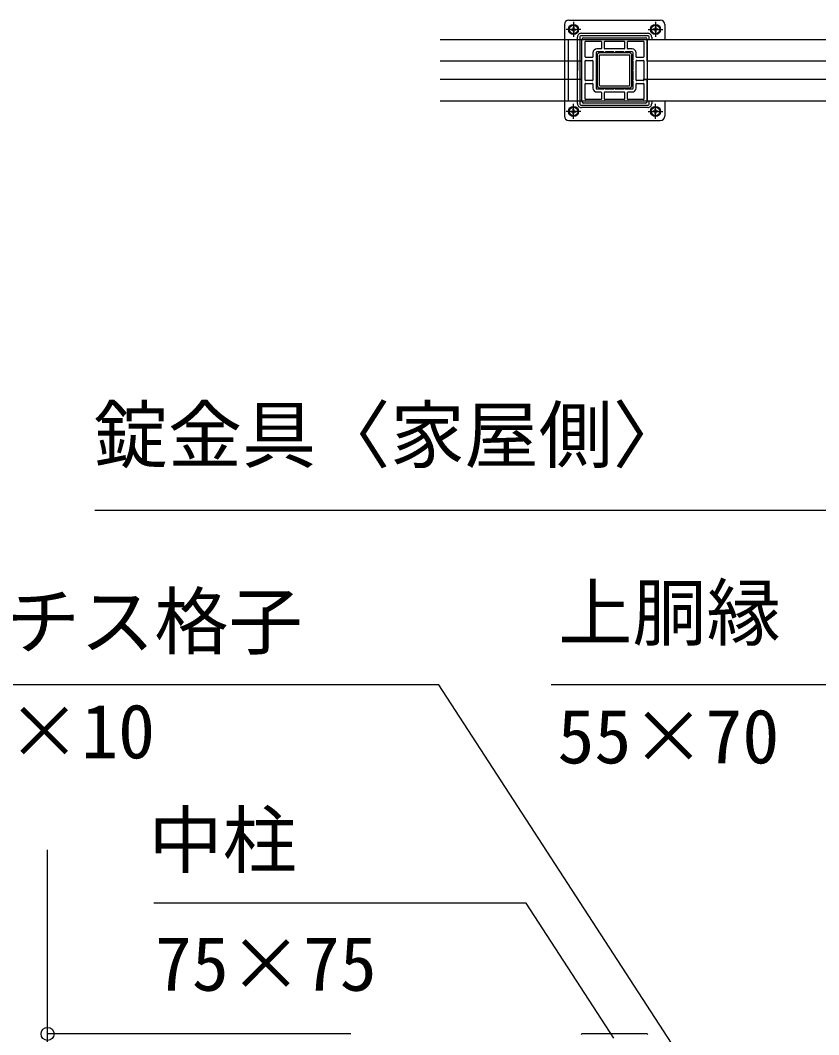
# Model space of a CAD drawing. Units: millimetres, scale not verified. Extents: x -4375 to 4375, y -6502 to 6475.
# Drawn here: x -1379 to -463, y 1622 to 2785 of the extents above; entities that cross this region are included whole.
import ezdxf
from ezdxf.enums import TextEntityAlignment as Align

# ---------------------------------------------------------------- set-up
doc = ezdxf.new("R2010")
doc.units = ezdxf.units.MM
doc.header["$LTSCALE"] = 30
for name, color, linetype in [('0-2_YKK_13', 4, 'Continuous'), ('0-3_YKK_A1', 4, 'Continuous'), ('0-4_YKK_D', 6, 'Continuous')]:
    doc.layers.add(name, color=color, linetype=linetype)
doc.styles.add('ＭＳ ゴシック', font='')
doc.styles.get('ＭＳ ゴシック').set_extended_font_data('MS Gothic')

msp = doc.modelspace()

# ---------------------------------------------------------------- linework, layer by layer
at = {"layer": '0-2_YKK_13'}
for p, q in [((-754.97, 2780.2), (-754.97, 2675.2)), ((-750.22, 2774.7), (-747.33, 2779.7)), ((-749.97, 2785.2), (-644.97, 2785.2)), ((-747.33, 2779.7), (-741.61, 2779.7)), ((-744.47, 2783.27), (-744.47, 2766.13)), ((-738.72, 2774.7), (-741.61, 2779.7)), ((-656.22, 2774.7), (-653.33, 2779.7)), ((-647.61, 2779.7), (-653.33, 2779.7)), ((-650.47, 2783.27), (-650.47, 2766.13)), ((-644.72, 2774.7), (-647.61, 2779.7)), ((-639.97, 2780.2), (-639.97, 2762.7)), ((-735.94, 2774.7), (-753.01, 2774.7)), ((-750.22, 2774.7), (-747.33, 2769.7)), ((-747.62, 2775.2), (-745.97, 2775.2)), ((-747.62, 2774.2), (-747.62, 2775.2)), ((-747.62, 2774.2), (-745.97, 2774.2)), ((-741.61, 2769.7), (-747.33, 2769.7)), ((-744.97, 2777.85), (-744.97, 2776.2)), ((-744.97, 2777.85), (-743.97, 2777.85)), ((-744.97, 2773.2), (-744.97, 2771.55)), ((-743.97, 2771.55), (-744.97, 2771.55)), ((-743.97, 2777.85), (-743.97, 2776.2)), ((-743.97, 2773.2), (-743.97, 2771.55)), ((-742.97, 2775.2), (-741.32, 2775.2)), ((-742.97, 2774.2), (-741.32, 2774.2)), ((-738.72, 2774.7), (-741.61, 2769.7)), ((-741.32, 2775.2), (-741.32, 2774.2)), ((-735.47, 2770.32), (-659.48, 2770.32)), ((-659.01, 2774.7), (-641.94, 2774.7)), ((-656.22, 2774.7), (-653.33, 2769.7)), ((-651.97, 2775.2), (-653.62, 2775.2)), ((-653.62, 2775.2), (-653.62, 2774.2)), ((-651.97, 2774.2), (-653.62, 2774.2)), ((-653.33, 2769.7), (-647.61, 2769.7)), ((-650.97, 2777.85), (-650.97, 2776.2)), ((-649.97, 2777.85), (-650.97, 2777.85)), ((-650.97, 2773.2), (-650.97, 2771.55)), ((-650.97, 2771.55), (-649.97, 2771.55)), ((-649.97, 2777.85), (-649.97, 2776.2)), ((-649.97, 2773.2), (-649.97, 2771.55)), ((-647.32, 2775.2), (-648.97, 2775.2)), ((-647.32, 2774.2), (-648.97, 2774.2)), ((-644.72, 2774.7), (-647.61, 2769.7)), ((-647.32, 2774.2), (-647.32, 2775.2)), ((-740.09, 2689.7), (-740.09, 2765.7)), ((-737.32, 2765.7), (-737.32, 2689.7)), ((-659.48, 2767.55), (-735.47, 2767.55)), ((-657.62, 2762.7), (-657.62, 2765.7)), ((-654.85, 2765.7), (-654.85, 2762.7)), ((-717.47, 2744.7), (-717.47, 2710.7)), ((-680.47, 2747.7), (-714.47, 2747.7)), ((-680.77, 2745.4), (-714.17, 2745.4)), ((-677.47, 2710.7), (-677.47, 2744.7)), ((-715.17, 2744.4), (-715.17, 2711)), ((-679.77, 2711), (-679.77, 2744.4)), ((-714.17, 2710), (-680.77, 2710)), ((-714.47, 2707.7), (-680.47, 2707.7)), ((-744.47, 2672.13), (-744.47, 2689.27)), ((-735.47, 2687.85), (-659.48, 2687.85)), ((-657.62, 2689.7), (-657.62, 2692.7)), ((-654.85, 2692.7), (-654.85, 2689.7)), ((-650.47, 2672.13), (-650.47, 2689.27)), ((-639.97, 2692.7), (-639.97, 2675.2)), ((-735.94, 2680.7), (-753.01, 2680.7)), ((-750.22, 2680.7), (-747.33, 2685.7)), ((-750.22, 2680.7), (-747.33, 2675.7)), ((-747.62, 2681.2), (-745.97, 2681.2)), ((-747.62, 2681.2), (-747.62, 2680.2)), ((-747.62, 2680.2), (-745.97, 2680.2)), ((-741.61, 2685.7), (-747.33, 2685.7)), ((-747.33, 2675.7), (-741.61, 2675.7)), ((-744.97, 2682.2), (-744.97, 2683.85)), ((-743.97, 2683.85), (-744.97, 2683.85)), ((-744.97, 2677.55), (-744.97, 2679.2)), ((-744.97, 2677.55), (-743.97, 2677.55)), ((-743.97, 2682.2), (-743.97, 2683.85)), ((-743.97, 2677.55), (-743.97, 2679.2)), ((-742.97, 2681.2), (-741.32, 2681.2)), ((-742.97, 2680.2), (-741.32, 2680.2)), ((-738.72, 2680.7), (-741.61, 2685.7)), ((-738.72, 2680.7), (-741.61, 2675.7)), ((-741.32, 2680.2), (-741.32, 2681.2)), ((-659.48, 2685.08), (-735.47, 2685.08)), ((-659.01, 2680.7), (-641.94, 2680.7)), ((-656.22, 2680.7), (-653.33, 2685.7)), ((-656.22, 2680.7), (-653.33, 2675.7)), ((-651.97, 2681.2), (-653.62, 2681.2)), ((-653.62, 2680.2), (-653.62, 2681.2)), ((-651.97, 2680.2), (-653.62, 2680.2)), ((-653.33, 2685.7), (-647.61, 2685.7)), ((-647.61, 2675.7), (-653.33, 2675.7)), ((-650.97, 2683.85), (-649.97, 2683.85)), ((-650.97, 2682.2), (-650.97, 2683.85)), ((-650.97, 2677.55), (-650.97, 2679.2)), ((-649.97, 2677.55), (-650.97, 2677.55)), ((-649.97, 2682.2), (-649.97, 2683.85)), ((-649.97, 2677.55), (-649.97, 2679.2)), ((-647.32, 2681.2), (-648.97, 2681.2)), ((-647.32, 2680.2), (-648.97, 2680.2)), ((-644.72, 2680.7), (-647.61, 2685.7)), ((-644.72, 2680.7), (-647.61, 2675.7)), ((-647.32, 2681.2), (-647.32, 2680.2)), ((-749.97, 2670.2), (-644.97, 2670.2))]:
    msp.add_line(p, q, dxfattribs=at)
for centre, radius in [((-744.47, 2774.7), 5.75), ((-744.47, 2774.7), 5), ((-650.47, 2774.7), 5.75), ((-650.47, 2774.7), 5), ((-744.47, 2680.7), 5.75), ((-650.47, 2680.7), 5.75), ((-744.47, 2680.7), 5), ((-650.47, 2680.7), 5)]:
    msp.add_circle(centre, radius, dxfattribs=at)
for centre, radius, start, end in [((-749.97, 2780.2), 5, 90, 180), ((-644.97, 2780.2), 5, 0, 90), ((-746.97, 2774.7), 3.5, 146.31949, 213.68051), ((-745.97, 2776.2), 1, 270, 0), ((-745.97, 2773.2), 1, 0, 90), ((-742.97, 2776.2), 1, 180, 270), ((-742.97, 2773.2), 1, 90, 180), ((-735.47, 2765.7), 4.62, 90, 180.05582), ((-741.97, 2774.7), 3.5, 326.31949, 33.68051), ((-659.47, 2765.7), 4.62, 360, 90.05582), ((-652.97, 2774.7), 3.5, 146.31949, 213.68051), ((-651.97, 2776.2), 1, 270, 0), ((-651.97, 2773.2), 1, 0, 90), ((-648.97, 2776.2), 1, 180, 270), ((-648.97, 2773.2), 1, 90, 180), ((-647.97, 2774.7), 3.5, 326.31949, 33.68051), ((-735.47, 2765.7), 1.85, 89.86045, 180), ((-659.47, 2765.7), 1.85, 359.86045, 90), ((-714.47, 2744.7), 3, 90, 180), ((-714.17, 2744.4), 1, 90, 180), ((-680.77, 2744.4), 1, 0, 90), ((-680.47, 2744.7), 3, 0, 90), ((-714.47, 2710.7), 3, 180, 270), ((-714.17, 2711), 1, 180, 270), ((-680.77, 2711), 1, 270, 0), ((-680.47, 2710.7), 3, 270, 0), ((-735.47, 2689.7), 4.62, 180, 270.05582), ((-735.47, 2689.7), 1.85, 179.86045, 270), ((-659.47, 2689.7), 4.62, 270, 0.05582), ((-659.47, 2689.7), 1.85, 269.86045, 0), ((-749.97, 2675.2), 5, 180, 270), ((-746.97, 2680.7), 3.5, 146.31949, 213.68051), ((-745.97, 2682.2), 1, 270, 0), ((-745.97, 2679.2), 1, 0, 90), ((-742.97, 2682.2), 1, 180, 270), ((-742.97, 2679.2), 1, 90, 180), ((-741.97, 2680.7), 3.5, 326.31949, 33.68051), ((-652.97, 2680.7), 3.5, 146.31949, 213.68051), ((-651.97, 2682.2), 1, 270, 0), ((-651.97, 2679.2), 1, 0, 90), ((-648.97, 2682.2), 1, 180, 270), ((-648.97, 2679.2), 1, 90, 180), ((-647.97, 2680.7), 3.5, 326.31949, 33.68051), ((-644.97, 2675.2), 5, 270, 0)]:
    msp.add_arc(centre, radius, start, end, dxfattribs=at)
at = {"layer": '0-3_YKK_A1'}
for p, q in [((65.03, 2762.7), (-897.47, 2762.7)), ((-750.12, 2692.7), (-750.12, 2762.7)), ((-734.97, 2692.2), (-734.97, 2763.2)), ((-732.97, 2765.2), (-661.97, 2765.2)), ((-730.97, 2743.2), (-730.97, 2760.7)), ((-730.47, 2761.2), (-712.97, 2761.2)), ((-712.47, 2760.7), (-712.47, 2752.9)), ((-708.97, 2752.9), (-708.97, 2760.7)), ((-708.47, 2761.2), (-686.47, 2761.2)), ((-685.97, 2760.7), (-685.97, 2752.9)), ((-682.47, 2752.9), (-682.47, 2760.7)), ((-681.97, 2761.2), (-664.47, 2761.2)), ((-663.97, 2760.7), (-663.97, 2743.2)), ((-659.97, 2763.2), (-659.97, 2692.2)), ((-659.97, 2738.2), (-659.97, 2762.7)), ((-722.17, 2747.9), (-722.17, 2743.2)), ((-718.67, 2747.9), (-718.67, 2740.29)), ((-712.97, 2752.4), (-717.67, 2752.4)), ((-710.06, 2748.9), (-717.67, 2748.9)), ((-686.47, 2752.4), (-708.47, 2752.4)), ((-698.56, 2748.9), (-707.88, 2748.9)), ((-687.06, 2748.9), (-696.38, 2748.9)), ((-677.27, 2748.9), (-684.88, 2748.9)), ((-677.27, 2752.4), (-681.97, 2752.4)), ((-676.27, 2740.29), (-676.27, 2747.9)), ((-672.77, 2743.2), (-672.77, 2747.9)), ((-734.97, 2738.2), (-897.47, 2738.2)), ((-740.12, 2737.7), (-740.12, 2727.7)), ((-730.97, 2716.7), (-730.97, 2738.7)), ((-722.67, 2742.7), (-730.47, 2742.7)), ((-730.47, 2739.2), (-722.67, 2739.2)), ((-722.17, 2738.7), (-722.17, 2716.7)), ((-718.67, 2738.11), (-718.67, 2728.79)), ((-676.27, 2728.79), (-676.27, 2738.11)), ((-672.77, 2716.7), (-672.77, 2738.7)), ((-664.47, 2742.7), (-672.27, 2742.7)), ((-672.27, 2739.2), (-664.47, 2739.2)), ((-663.97, 2738.7), (-663.97, 2716.7)), ((64.52, 2738.2), (-659.46, 2738.2)), ((-740.12, 2717.7), (-740.12, 2727.7)), ((-718.67, 2726.61), (-718.67, 2717.29)), ((-676.27, 2717.29), (-676.27, 2726.61)), ((-734.97, 2717.2), (-897.47, 2717.2)), ((-730.97, 2694.7), (-730.97, 2712.2)), ((-722.67, 2716.2), (-730.47, 2716.2)), ((-730.47, 2712.7), (-722.67, 2712.7)), ((-722.17, 2712.2), (-722.17, 2707.5)), ((-718.67, 2715.11), (-718.67, 2707.5)), ((-676.27, 2707.5), (-676.27, 2715.11)), ((-672.77, 2707.5), (-672.77, 2712.2)), ((-664.47, 2716.2), (-672.27, 2716.2)), ((-672.27, 2712.7), (-664.47, 2712.7)), ((-663.97, 2717.2), (-659.97, 2717.2)), ((-663.97, 2712.2), (-663.97, 2694.7)), ((-659.97, 2692.7), (-659.97, 2717.2)), ((-717.67, 2706.5), (-710.06, 2706.5)), ((-717.67, 2703), (-712.97, 2703)), ((-712.47, 2702.5), (-712.47, 2694.7)), ((-708.97, 2694.7), (-708.97, 2702.5)), ((-708.47, 2703), (-686.47, 2703)), ((-707.88, 2706.5), (-698.56, 2706.5)), ((-696.38, 2706.5), (-687.06, 2706.5)), ((-685.97, 2702.5), (-685.97, 2694.7)), ((-684.88, 2706.5), (-677.27, 2706.5)), ((-682.47, 2694.7), (-682.47, 2702.5)), ((-681.97, 2703), (-677.27, 2703)), ((-897.47, 2692.7), (65.03, 2692.7)), ((-661.97, 2690.2), (-732.97, 2690.2)), ((-712.97, 2694.2), (-730.47, 2694.2)), ((-686.47, 2694.2), (-708.47, 2694.2)), ((-664.47, 2694.2), (-681.97, 2694.2)), ((-660.21, 1623.2), (-734.79, 1623.2))]:
    msp.add_line(p, q, dxfattribs=at)
msp.add_lwpolyline([(-14.97, 2717.2), (-659.46, 2717.2), (-664.6, 2717.2)], dxfattribs=at)
for centre, radius, start, end in [((-732.97, 2763.2), 2, 90, 180), ((-730.47, 2760.7), 0.5, 90, 180), ((-712.97, 2760.7), 0.5, 0, 90), ((-708.47, 2760.7), 0.5, 90, 180), ((-686.47, 2760.7), 0.5, 0, 90), ((-681.97, 2760.7), 0.5, 90, 180), ((-664.47, 2760.7), 0.5, 0, 90), ((-661.97, 2763.2), 2, 0, 90), ((-717.67, 2747.9), 4.5, 90, 180), ((-717.67, 2747.9), 1, 90, 180), ((-712.97, 2752.9), 0.5, 270, 0), ((-710.06, 2748.4), 0.5, 24.62432, 90), ((-708.97, 2748.9), 0.7, 204.62432, 335.37568), ((-708.47, 2752.9), 0.5, 180, 270), ((-707.88, 2748.4), 0.5, 90, 155.37568), ((-698.56, 2748.4), 0.5, 24.62432, 90), ((-697.47, 2748.9), 0.7, 204.62432, 335.37568), ((-696.38, 2748.4), 0.5, 90, 155.37568), ((-687.06, 2748.4), 0.5, 24.62432, 90), ((-685.97, 2748.9), 0.7, 204.62432, 335.37568), ((-686.47, 2752.9), 0.5, 270, 0), ((-684.88, 2748.4), 0.5, 90, 155.37568), ((-681.97, 2752.9), 0.5, 180, 270), ((-677.27, 2747.9), 4.5, 0, 90), ((-677.27, 2747.9), 1, 0, 90), ((-730.47, 2743.2), 0.5, 180, 270), ((-730.47, 2738.7), 0.5, 90, 180), ((-722.67, 2743.2), 0.5, 270, 0), ((-722.67, 2738.7), 0.5, 0, 90), ((-718.17, 2740.29), 0.5, 180, 245.37568), ((-718.17, 2738.11), 0.5, 114.62432, 180), ((-718.67, 2739.2), 0.7, 294.62432, 65.37568), ((-676.27, 2739.2), 0.7, 114.62432, 245.37568), ((-676.77, 2740.29), 0.5, 294.62432, 0), ((-676.77, 2738.11), 0.5, 0, 65.37568), ((-672.27, 2743.2), 0.5, 180, 270), ((-672.27, 2738.7), 0.5, 90, 180), ((-664.47, 2743.2), 0.5, 270, 0), ((-664.47, 2738.7), 0.5, 0, 90), ((-718.17, 2728.79), 0.5, 180, 245.37568), ((-718.17, 2726.61), 0.5, 114.62432, 180), ((-718.67, 2727.7), 0.7, 294.62432, 65.37568), ((-676.27, 2727.7), 0.7, 114.62432, 245.37568), ((-676.77, 2728.79), 0.5, 294.62432, 0), ((-676.77, 2726.61), 0.5, 0, 65.37568), ((-730.47, 2716.7), 0.5, 180, 270), ((-730.47, 2712.2), 0.5, 90, 180), ((-722.67, 2716.7), 0.5, 270, 0), ((-722.67, 2712.2), 0.5, 0, 90), ((-718.17, 2717.29), 0.5, 180, 245.37568), ((-718.17, 2715.11), 0.5, 114.62432, 180), ((-718.67, 2716.2), 0.7, 294.62432, 65.37568), ((-676.27, 2716.2), 0.7, 114.62432, 245.37568), ((-676.77, 2717.29), 0.5, 294.62432, 0), ((-676.77, 2715.11), 0.5, 0, 65.37568), ((-672.27, 2716.7), 0.5, 180, 270), ((-672.27, 2712.2), 0.5, 90, 180), ((-664.47, 2716.7), 0.5, 270, 0), ((-664.47, 2712.2), 0.5, 0, 90), ((-717.67, 2707.5), 4.5, 180, 270), ((-717.67, 2707.5), 1, 180, 270), ((-712.97, 2702.5), 0.5, 0, 90), ((-710.06, 2707), 0.5, 270, 335.37568), ((-708.97, 2706.5), 0.7, 24.62432, 155.37568), ((-708.47, 2702.5), 0.5, 90, 180), ((-707.88, 2707), 0.5, 204.62432, 270), ((-698.56, 2707), 0.5, 270, 335.37568), ((-697.47, 2706.5), 0.7, 24.62432, 155.37568), ((-696.38, 2707), 0.5, 204.62432, 270), ((-687.06, 2707), 0.5, 270, 335.37568), ((-685.97, 2706.5), 0.7, 24.62432, 155.37568), ((-686.47, 2702.5), 0.5, 0, 90), ((-684.88, 2707), 0.5, 204.62432, 270), ((-681.97, 2702.5), 0.5, 90, 180), ((-677.27, 2707.5), 4.5, 270, 0), ((-677.27, 2707.5), 1, 270, 0), ((-732.97, 2692.2), 2, 180, 270), ((-730.47, 2694.7), 0.5, 180, 270), ((-712.97, 2694.7), 0.5, 270, 0), ((-708.47, 2694.7), 0.5, 180, 270), ((-686.47, 2694.7), 0.5, 270, 0), ((-681.97, 2694.7), 0.5, 180, 270), ((-664.47, 2694.7), 0.5, 270, 0), ((-661.97, 2692.2), 2, 270, 0), ((-734.79, 1622.2), 1, 90, 177), ((-660.21, 1622.2), 1, 3, 90)]:
    msp.add_arc(centre, radius, start, end, dxfattribs=at)
at = {"layer": '0-4_YKK_D'}
for p, q in [((-1347.5, 1623.2), (-1347.5, 1834.28)), ((-999.97, 1623.2), (-1348.5, 1623.2)), ((-1347.5, 1598.2), (-1347.5, 1623.2))]:
    msp.add_line(p, q, dxfattribs=at)
for points in [[(153.76, 1512.9), (-410.06, 2223.2), (-1293.43, 2223.2)], [(-479.43, 1377.12), (-899, 2023.2), (-1487.88, 2023.2)], [(-64.65, 1568.61), (-359.87, 2023.2), (-769.97, 2023.2)], [(-698.31, 1618.2), (-798.97, 1773.2), (-1225.66, 1773.2)]]:
    msp.add_lwpolyline(points, dxfattribs=at)
msp.add_circle((-1347.5, 1623.2), 7.5, dxfattribs=at)

# ---------------------------------------------------------------- texts
at = {"layer": '0-4_YKK_D', "style": 'ＭＳ ゴシック'}
for s, p in [('錠金具〈家屋側〉', (-1294.51, 2260.1)), ('上胴縁', (-761.93, 2056.25)), ('ラチス格子', (-1480.13, 2046.33)), ('40×10', (-1478.68, 1920.38)), ('55×70', (-762.9, 1914.58)), ('中柱', (-1231.75, 1795.61)), ('75×75', (-1224.51, 1653.94))]:
    msp.add_text(s, height=62.32, dxfattribs=at).set_placement(p, align=Align.BOTTOM_LEFT)

doc.saveas('drawing.dxf')
